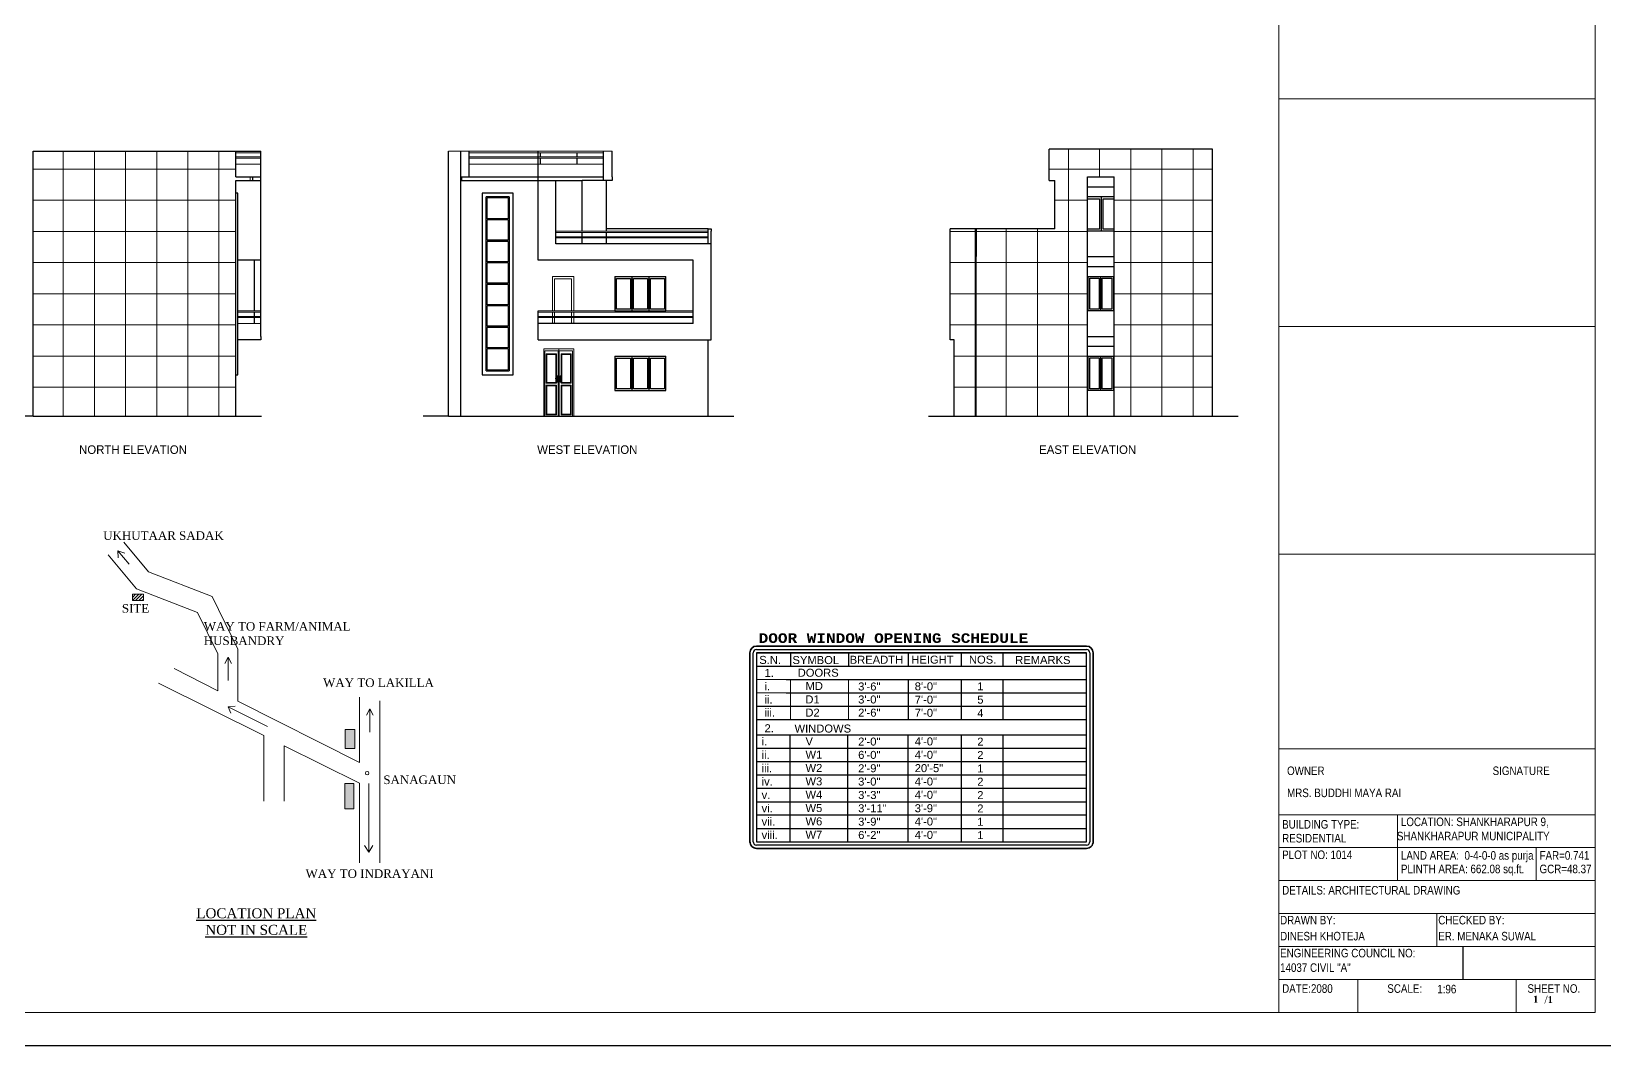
# Model space of a CAD drawing. Header units: inches. Extents: x 10143 to 33197, y -150 to 3760.
# Drawn here: x 29861 to 32072, y -150 to 1274 of the extents above; entities that cross this region are included whole.
import ezdxf
from ezdxf.enums import TextEntityAlignment as Align

# ---------------------------------------------------------------- set-up
doc = ezdxf.new("R2010")
doc.units = ezdxf.units.IN
doc.header["$LTSCALE"] = 0.5
doc.header["$MEASUREMENT"] = 0
doc.layers.add('A-Wall', color=7, linetype='Continuous')
for name, color, linetype, lineweight in [('A_hatch', 253, 'Continuous', 5), ('BOUNDARY', 210, 'Continuous', 35), ('DW TEXT', 92, 'Continuous', 15), ('ELE1', 3, 'Continuous', 9), ('ELEVATION', 85, 'Continuous', 9), ('furnitures', 45, 'Continuous', 9), ('TEXT', 220, 'Continuous', 9), ('Text 0.200', 122, 'Continuous', 20), ('Toilet', 7, 'Continuous', 25), ('win door light', 30, 'Continuous', 18)]:
    doc.layers.add(name, color=color, linetype=linetype, lineweight=lineweight)
doc.styles.add('arial', font='arial.ttf')
doc.styles.add('CEN', font='GOTHIC.TTF')
doc.styles.add('COURIER', font='courbd.ttf')
doc.styles.add('ordinary', font='ARIALN.TTF')
doc.styles.get("Standard").update_dxf_attribs({"font": 'arial.ttf'})
pattern_1 = [(90, (4500.07, -231.916), (-43.75, 0), []), (180, (4500.07, -231.916), (-4e-15, -43.75), [])]

msp = doc.modelspace()

# ---------------------------------------------------------------- hatches: boundary and pattern name
at = {"layer": 'A_hatch', "ltscale": 5}
h = msp.add_hatch(dxfattribs=at)
h.set_pattern_fill('ANSI37', color=11, scale=350, angle=45)
h.set_pattern_definition([(90, (4749.747, -231.916), (-43.75, 0), []), (180, (4749.747, -231.916), (-4e-15, -43.75), [])])
h.paths.add_polyline_path([(30148.4, 957.7), (30148.4, 1064.7), (30172.4, 1064.7), (30172.4, 1069.7), (30148.4, 1069.7), (30148.4, 1105.7), (29863.5, 1105.7), (29863.5, 1069.7), (29863.5, 957.7), (29863.5, 733.7), (30148.4, 733.7), (30148.4, 845.7)])
h = msp.add_hatch(dxfattribs=at)
h.set_pattern_fill('ANSI37', color=11, scale=350, angle=45)
h.set_pattern_definition(pattern_1)
h.paths.add_polyline_path([(31521.2, 957.7), (31521.2, 1069.7), (31521.2, 1108.7), (31291.5, 1108.7), (31291.5, 1064.7), (31299.4, 1064.7), (31299.4, 996.7), (31189.1, 996.7), (31189.1, 957.7), (31189.1, 845.7), (31189.1, 733.7), (31345.5, 733.7), (31345.5, 845.7), (31345.5, 957.7), (31345.5, 1069.7), (31383, 1069.7), (31383, 957.7), (31383, 845.7), (31383, 733.7), (31521.2, 733.7), (31521.2, 845.7)])
h = msp.add_hatch(dxfattribs=at)
h.set_pattern_fill('ANSI37', color=11, scale=350, angle=45)
h.set_pattern_definition(pattern_1)
h.paths.add_polyline_path([(31189.1, 957.7), (31189.1, 996.7), (31152.4, 996.7), (31152.4, 957.7), (31152.4, 840.7), (31158, 840.7), (31158, 733.7), (31189.1, 733.7), (31189.1, 845.7)])
at = {"layer": 'ELEVATION'}
h = msp.add_hatch(dxfattribs=at)
h.set_pattern_fill('ANSI31', color=256, scale=25)
h.set_pattern_definition([(45, (-73311.1047, 19732.7196), (-2.20970869, 2.20970869), [])])
h.paths.add_polyline_path([(30018.6, 474.5), (30018.6, 483.4), (30003.4, 483.4), (30003.4, 474.5)])
h = msp.add_hatch(dxfattribs=at)
h.set_pattern_fill('SWAMP', color=256, scale=2.769578)
h.set_pattern_definition([(0, (-79329.397, 5600.0085), (1.384788924, 2.39852477), [0.34619723, -2.42338062]), (90, (-79329.2238, 5600.0085), (-1.384788924, 2.398524772), [0.173098616, -4.62395093]), (90, (-79329.1805, 5600.0085), (-1.384788924, 2.398524772), [0.13847889, -4.65857065]), (90, (-79329.2671, 5600.0085), (-1.384788924, 2.398524772), [0.13847889, -4.65857065]), (60, (-79329.1373, 5600.0085), (-1.38478892, 2.398524773), [0.110783114, -2.658794734]), (120, (-79329.3104, 5600.0085), (-2.769577846, 1e-09), [0.110783114, -2.658794734])])
h.paths.add_polyline_path([(30301.9, 182), (30314.6, 182), (30314.6, 217.8), (30301.9, 217.8)])
h.paths.add_polyline_path([(30315.9, 293.4), (30302, 293.4), (30302, 266.7), (30315.9, 266.7)])

# ---------------------------------------------------------------- linework, layer by layer
at = {"color": 5}
for p, q in [((31345.5, 1042), (31383, 1042)), ((31364.6, 1042), (31364.6, 993.7)), ((30681.1, 929.7), (30753.1, 929.7)), ((30681.1, 929.7), (30681.1, 881.7)), ((30705.1, 929.7), (30705.1, 881.7)), ((30729.1, 929.7), (30729.1, 881.7)), ((30753.1, 881.7), (30753.1, 929.7)), ((31346.5, 930), (31382, 930)), ((31363.9, 930), (31363.9, 881.7)), ((30681.1, 881.7), (30753.1, 881.7)), ((30681.1, 817.7), (30753.1, 817.7)), ((30681.1, 817.7), (30681.1, 769.7)), ((30705.1, 817.7), (30705.1, 769.7)), ((30729.1, 817.7), (30729.1, 769.7)), ((30753.1, 769.7), (30753.1, 817.7)), ((31346.5, 818), (31382, 818)), ((31363.9, 818), (31363.9, 769.7)), ((30681.1, 769.7), (30753.1, 769.7))]:
    msp.add_line(p, q, dxfattribs=at)
for p, q in [((30875.7, 135.9), (30875.7, 401.2)), ((30880.4, 405.8), (31344.1, 405.8)), ((31344.1, 401.2), (30880.4, 401.2)), ((30880.4, 401.2), (30880.4, 135.9)), ((30880.4, 401.2), (31344.1, 401.2)), ((30880.4, 401.2), (30880.4, 135.9)), ((30928.1, 401.2), (30928.1, 382.2)), ((31009.7, 401.2), (31009.7, 382.4)), ((31093.3, 401.2), (31093.3, 382.4)), ((31168.4, 382.4), (31168.4, 401.2)), ((31226.9, 382.4), (31226.9, 401.2)), ((31344.1, 135.9), (31344.1, 401.2)), ((31344.1, 304.6), (31344.1, 401.2)), ((31348.8, 401.2), (31348.8, 135.9)), ((30880.4, 382.4), (31344.1, 382.4)), ((30922, 363.7), (31344.1, 363.7)), ((31093.3, 363.7), (31093.3, 307.4)), ((31168.4, 307.4), (31168.4, 363.7)), ((31226.9, 307.4), (31226.9, 363.7)), ((30922, 344.9), (31344.1, 344.9)), ((30880.4, 326.2), (31344.1, 326.2)), ((30880.4, 307.4), (31344.1, 307.4)), ((30880.4, 285.9), (31344.1, 285.9)), ((30880.4, 285.9), (31344.1, 285.9)), ((30880.4, 267.1), (31344.1, 267.1)), ((30927.5, 135.9), (30927.5, 285.9)), ((31008.9, 135.9), (31008.9, 285.9)), ((31093.7, 135.9), (31093.7, 285.9)), ((31168.4, 135.9), (31168.4, 285.9)), ((31227.2, 135.9), (31227.2, 285.9)), ((30880.4, 248.4), (31344.1, 248.4)), ((30880.4, 229.6), (31344.1, 229.6)), ((30880.4, 210.9), (31344.1, 210.9)), ((30880.4, 192.1), (31344.1, 192.1)), ((30880.4, 173.4), (31344.1, 173.4)), ((30880.4, 154.6), (31344.1, 154.6)), ((30880.4, 135.9), (31344.1, 135.9)), ((30880.4, 135.9), (31344.1, 135.9)), ((30880.4, 135.9), (31344.1, 135.9)), ((30880.4, 135.9), (31344.1, 135.9)), ((30880.4, 135.9), (31344.1, 135.9)), ((31344.1, 131.2), (30880.4, 131.2))]:
    msp.add_line(p, q)
for points in [[(31345.5, 1039.1), (31362.2, 1039.1), (31362.2, 996.5), (31345.5, 996.5)], [(31383, 996.5), (31367.4, 996.5), (31367.4, 1039.1), (31383, 1039.1)], [(31362.2, 993.7), (31345.5, 993.7)], [(31383, 993.7), (31345.5, 993.7)], [(31361.9, 881.7), (31346.5, 881.7), (31346.5, 930)], [(31382, 930), (31382, 881.7), (31346.5, 881.7)], [(31361.9, 769.7), (31346.5, 769.7), (31346.5, 818)], [(31382, 818), (31382, 769.7), (31346.5, 769.7)]]:
    msp.add_lwpolyline(points, dxfattribs=at)
for points in [[(30683.5, 927.2), (30703, 927.2), (30703, 883.8), (30683.5, 883.8)], [(30707.5, 927.2), (30727, 927.2), (30727, 883.8), (30707.5, 883.8)], [(30731.5, 927.2), (30751, 927.2), (30751, 883.8), (30731.5, 883.8)], [(31361.9, 884.1), (31348.9, 884.1), (31348.9, 927.6), (31361.9, 927.6)], [(31366.3, 884.1), (31366.3, 927.6), (31379.6, 927.6), (31379.6, 884.1)], [(30683.5, 815.2), (30703, 815.2), (30703, 771.8), (30683.5, 771.8)], [(30707.5, 815.2), (30727, 815.2), (30727, 771.8), (30707.5, 771.8)], [(30731.5, 815.2), (30751, 815.2), (30751, 771.8), (30731.5, 771.8)], [(31361.9, 772.1), (31348.9, 772.1), (31348.9, 815.6), (31361.9, 815.6)], [(31366.3, 772.1), (31366.3, 815.6), (31379.6, 815.6), (31379.6, 772.1)]]:
    msp.add_lwpolyline(points, close=True, dxfattribs=at)
for centre, start, end in [((30880.4, 401.2), 90, 180), ((31344.1, 401.2), 0, 90), ((30880.4, 135.9), 180, 270), ((31344.1, 135.9), 270, 0)]:
    msp.add_arc(centre, 4.69, start, end)
at = {"layer": 'A-Wall', "ltscale": 50}
msp.add_line((31873, -11.5), (31873, -57.8), dxfattribs=at)
at = {"layer": 'A_hatch', "color": 11, "ltscale": 5}
for p, q in [((30148.4, 1105.7), (30183.9, 1105.7)), ((30447.6, 1105.7), (30677.4, 1105.7)), ((30148.4, 1103.7), (30183.9, 1103.7)), ((30148.4, 1097.7), (30183.9, 1097.7)), ((30148.4, 1096.2), (30183.9, 1096.2)), ((30183.9, 1087.7), (30148.4, 1087.7)), ((30476.7, 1103.7), (30665.4, 1103.7)), ((30476.7, 1097.7), (30665.4, 1097.7)), ((30476.7, 1096.2), (30665.4, 1096.2)), ((30665.4, 1087.7), (30476.7, 1087.7)), ((30598.4, 993.7), (30812.5, 993.7)), ((30598.4, 991.7), (30812.5, 991.7)), ((30598.4, 985.7), (30812.5, 985.7)), ((30598.4, 984.2), (30812.5, 984.2)), ((30151.4, 881.7), (30183.9, 881.7)), ((30151.4, 879.7), (30183.9, 879.7)), ((30151.4, 873.7), (30183.9, 873.7)), ((30151.4, 872.2), (30183.9, 872.2)), ((30183.9, 863.7), (30151.4, 863.7)), ((30573.4, 881.7), (30791.3, 881.7)), ((30573.4, 879.7), (30791.3, 879.7)), ((30573.4, 873.7), (30791.3, 873.7)), ((30573.4, 872.2), (30791.3, 872.2))]:
    msp.add_line(p, q, dxfattribs=at)
at = {"layer": 'BOUNDARY'}
for p, q in [((30871, 135.9), (30871, 401.2)), ((30880.4, 410.5), (31344.1, 410.5)), ((31353.5, 401.2), (31353.5, 135.9)), ((31344.1, 126.5), (30880.4, 126.5))]:
    msp.add_line(p, q, dxfattribs=at)
for centre, start, end in [((30880.4, 401.2), 90, 180), ((31344.1, 401.2), 0, 90), ((30880.4, 135.9), 179.9982, 270), ((31344.1, 135.9), 270, 0.0018)]:
    msp.add_arc(centre, 9.37, start, end, dxfattribs=at)
at = {"layer": 'Defpoints'}
msp.add_lwpolyline([(32105.4, 2097.5), (28927.8, 2097.5), (28927.8, -150.4), (32105.4, -150.4)], close=True, dxfattribs=at)
at = {"layer": 'ELE1'}
for p, q in [((31614.4, -104.1), (31614.4, 2051.2)), ((32059.1, 1179.4), (31614.4, 1179.4)), ((32059.1, 859.6), (31614.4, 859.6)), ((32059.1, 539.9), (31614.4, 539.9))]:
    msp.add_line(p, q, dxfattribs=at)
msp.add_lwpolyline([(28974.1, 2051.2), (32059.1, 2051.2), (32059.1, -104.1), (28974.1, -104.1)], close=True, dxfattribs=at)
at = {"layer": 'ELEVATION'}
for p, q in [((30026, 514.9), (29991.2, 556.8)), ((30008.8, 491), (29969.3, 538.7)), ((29982.9, 544.4), (29998.5, 525.6)), ((29982.9, 544.4), (29983, 534.5)), ((29982.9, 544.4), (29992.6, 541.2)), ((30115.1, 480.1), (30026, 514.9)), ((30094.5, 457.6), (30008.8, 491)), ((30151.5, 406.4), (30115.1, 480.1)), ((30123.1, 399.8), (30094.5, 457.6)), ((30123.1, 347.9), (30123.1, 399.8)), ((30151.5, 333.5), (30151.5, 406.4)), ((30061.7, 379), (30123.1, 347.9)), ((30137.6, 395.2), (30133, 386.4)), ((30137.6, 362.4), (30137.6, 395.2)), ((30137.6, 395.2), (30142.3, 386.4)), ((30040, 358.7), (30188, 284.9)), ((30151.5, 333.5), (30322.2, 247.1)), ((30322.2, 339), (30322.2, 247.1)), ((30350.7, 333.8), (30350.7, 106.4)), ((30137.6, 325.5), (30147.8, 326.4)), ((30137.6, 325.5), (30193.2, 297.8)), ((30137.6, 325.5), (30141.7, 316.4)), ((30336.8, 322.6), (30332.1, 313.8)), ((30336.8, 289.8), (30336.8, 322.6)), ((30336.8, 322.6), (30341.4, 313.8)), ((30188, 192.9), (30188, 284.9)), ((30216.5, 192.9), (30216.5, 270.7)), ((30216.5, 270.7), (30322.2, 218)), ((30322.2, 218), (30322.2, 106.4)), ((30335.3, 217.8), (30335.3, 121.4)), ((30335.3, 121.4), (30329.4, 130.6)), ((30335.3, 121.4), (30341.2, 130.6))]:
    msp.add_line(p, q, dxfattribs=at)
for points in [[(30003.4, 483.4), (30018.6, 483.4), (30018.6, 474.5), (30003.4, 474.5)], [(30315.9, 266.7), (30302, 266.7), (30302, 293.4), (30315.9, 293.4)], [(30301.9, 217.8), (30314.6, 217.8), (30314.6, 182), (30301.9, 182)]]:
    msp.add_lwpolyline(points, close=True, dxfattribs=at)
msp.add_circle((30333.2, 232.1), 2.47, dxfattribs=at)
at = {"layer": 'furnitures'}
for p, q in [((30581.4, 828.2), (30623.4, 828.2)), ((30581.4, 828.2), (30623.4, 828.2)), ((30581.4, 733.7), (30581.4, 828.2)), ((30581.4, 828.2), (30623.4, 828.2)), ((30583, 733.7), (30583, 825.4)), ((30601.6, 825.4), (30583, 825.4)), ((30584.9, 821.2), (30584.9, 779.8)), ((30584.9, 821.2), (30599.1, 821.2)), ((30585.7, 820.3), (30585.7, 780.7)), ((30585.8, 820.3), (30598.3, 820.3)), ((30598.2, 820.3), (30598.2, 787.1)), ((30599.1, 821.2), (30599.1, 787.2)), ((30601.6, 825.4), (30601.6, 733.7)), ((30602.4, 828.2), (30602.4, 733.7)), ((30603.1, 825.4), (30603.1, 733.7)), ((30603.1, 825.4), (30621.7, 825.4)), ((30605.6, 821.2), (30605.6, 787.2)), ((30605.6, 821.2), (30619.8, 821.2)), ((30606.5, 820.3), (30606.5, 787.1)), ((30606.5, 820.3), (30619, 820.3)), ((30619, 820.3), (30619, 780.7)), ((30619.9, 821.2), (30619.9, 779.8)), ((30621.7, 733.7), (30621.7, 825.4)), ((30623.4, 733.7), (30623.4, 828.2)), ((30599.1, 779.8), (30584.9, 779.8)), ((30599.1, 777.3), (30584.9, 777.3)), ((30584.9, 735.3), (30584.9, 777.3)), ((30598.2, 780.7), (30585.7, 780.7)), ((30598.2, 776.4), (30585.7, 776.4)), ((30585.7, 736.2), (30585.7, 776.4)), ((30597.9, 787), (30597.9, 786.9)), ((30598, 787), (30597.9, 787)), ((30597.9, 786.9), (30597.9, 786.9)), ((30597.9, 786.9), (30597.9, 786.9)), ((30597.9, 786.9), (30597.9, 786.9)), ((30597.9, 786.9), (30597.9, 786.9)), ((30597.9, 786.8), (30597.9, 786.9)), ((30597.9, 786.9), (30597.9, 786.8)), ((30597.9, 786.8), (30597.9, 786.9)), ((30597.9, 786.9), (30597.9, 786.9)), ((30597.9, 786.8), (30597.9, 786.9)), ((30597.9, 786.8), (30597.9, 786.8)), ((30597.9, 786.8), (30597.9, 786.8)), ((30597.9, 786.8), (30597.9, 786.8)), ((30597.9, 786.8), (30597.9, 786.7)), ((30597.9, 786.8), (30597.9, 786.8)), ((30597.9, 786.8), (30597.9, 786.8)), ((30597.9, 786.8), (30597.9, 786.8)), ((30597.9, 786.7), (30597.9, 786.8)), ((30597.9, 786.7), (30597.9, 786.7)), ((30597.9, 786.7), (30597.9, 786.6)), ((30597.9, 786.6), (30597.9, 786.7)), ((30597.9, 786.6), (30597.9, 786.5)), ((30597.9, 786.5), (30597.9, 786.5)), ((30597.9, 786.5), (30597.9, 786.4)), ((30597.9, 786.4), (30597.9, 786.5)), ((30597.9, 786.4), (30597.9, 786.4)), ((30597.9, 786.4), (30597.9, 786.4)), ((30597.9, 786.4), (30597.9, 786.4)), ((30597.9, 786.3), (30597.9, 786.4)), ((30597.9, 786.3), (30597.9, 786.4)), ((30597.9, 786.3), (30598, 786.2)), ((30597.9, 786.3), (30597.9, 786.2)), ((30597.9, 786.2), (30597.9, 786.3)), ((30597.9, 786.3), (30597.9, 786.3)), ((30598, 786.2), (30597.9, 786.2)), ((30598, 787), (30598.2, 787.2)), ((30598, 786.6), (30598, 786.5)), ((30598, 786.6), (30598, 786.5)), ((30598, 786.6), (30598, 786.6)), ((30598.3, 786.5), (30598, 786.5)), ((30598, 786.5), (30598, 786.4)), ((30598, 786.5), (30598, 786.5)), ((30598.3, 786.4), (30598, 786.4)), ((30598.2, 786.2), (30598, 786.2)), ((30598, 786.2), (30598, 786.2)), ((30598, 786.2), (30598, 786.2)), ((30598.2, 786.2), (30598, 786.2)), ((30598, 786.2), (30598, 786.2)), ((30598.5, 787.2), (30598.2, 787.2)), ((30598.5, 786.3), (30598.2, 786.2)), ((30598.2, 786.2), (30598.2, 786.2)), ((30598.2, 786.2), (30598.2, 780.7)), ((30598.2, 776.4), (30598.2, 736.2)), ((30598.3, 786.4), (30598.3, 786.5)), ((30599.1, 787.2), (30598.5, 787.2)), ((30599.1, 786.5), (30598.5, 786.3)), ((30598.5, 786.3), (30598.5, 786.3)), ((30599.7, 787.3), (30599.1, 787.2)), ((30599.1, 787.2), (30599.1, 787.2)), ((30599.1, 787.2), (30599.1, 787.2)), ((30599.7, 786.7), (30599.1, 786.5)), ((30599.1, 786.5), (30599.1, 786.5)), ((30599.1, 786.5), (30599.1, 786.5)), ((30599.1, 786.5), (30599.1, 779.8)), ((30599.1, 777.3), (30599.1, 735.3)), ((30599.7, 789.8), (30599.8, 790.1)), ((30599.7, 789.5), (30599.7, 789.8)), ((30599.7, 789.5), (30599.7, 787.3)), ((30599.7, 787.3), (30599.8, 787.3)), ((30599.7, 787.3), (30599.7, 787.2)), ((30599.7, 787.3), (30599.7, 787.3)), ((30599.7, 787.3), (30599.7, 787.3)), ((30599.7, 787.1), (30599.7, 787.1)), ((30599.8, 786.7), (30599.7, 786.7)), ((30599.7, 786.7), (30599.7, 786.7)), ((30599.7, 786.7), (30599.7, 782)), ((30599.7, 786.7), (30599.7, 786.7)), ((30599.7, 786.7), (30599.7, 786.7)), ((30599.7, 782), (30599.7, 781.7)), ((30599.7, 781.7), (30599.8, 781.5)), ((30599.8, 790.1), (30600, 790.2)), ((30599.8, 787.3), (30599.9, 787.3)), ((30599.9, 786.7), (30599.8, 786.7)), ((30599.8, 781.5), (30600, 781.3)), ((30599.9, 787.3), (30599.9, 787.3)), ((30599.9, 787.3), (30600, 787.3)), ((30599.9, 786.7), (30599.9, 786.7)), ((30600, 786.7), (30599.9, 786.7)), ((30599.9, 784.8), (30600, 784.9)), ((30600, 784.6), (30599.9, 784.8)), ((30599.9, 783.8), (30600, 783.8)), ((30599.9, 783.7), (30599.9, 783.8)), ((30599.9, 783.7), (30599.9, 783.5)), ((30599.9, 783.7), (30599.9, 783.7)), ((30599.9, 783.5), (30600, 783.4)), ((30600, 790.2), (30600.2, 790.2)), ((30600, 789.6), (30600.1, 789.7)), ((30600.1, 789.7), (30600, 789.6)), ((30600, 789.5), (30600, 789.6)), ((30600, 789.6), (30600, 789.5)), ((30600, 789.4), (30600, 789.5)), ((30600, 789.5), (30600, 789.4)), ((30600.1, 789.4), (30600, 789.4)), ((30600, 789.4), (30600.1, 789.4)), ((30600, 787.3), (30600.1, 787.2)), ((30600, 787.3), (30600, 787.3)), ((30600, 787.1), (30600, 787.1)), ((30600, 787.1), (30600, 787.1)), ((30600, 787), (30600, 787.1)), ((30600, 786.9), (30600, 787)), ((30600, 787), (30600, 787)), ((30600, 786.8), (30600, 786.9)), ((30600, 786.9), (30600, 786.9)), ((30600.1, 786.8), (30600, 786.8)), ((30600.1, 786.7), (30600, 786.7)), ((30600, 786.7), (30600, 786.7)), ((30600, 784.9), (30600, 785)), ((30600, 785), (30600.1, 785)), ((30600, 784.5), (30600, 784.6)), ((30600, 784.6), (30600, 784.6)), ((30600, 784.6), (30600, 784.6)), ((30600, 784.4), (30600, 784.5)), ((30600, 784.5), (30600, 784.5)), ((30600, 784.5), (30600, 784.5)), ((30600, 784.5), (30600, 784.5)), ((30600, 784.5), (30600, 784.5)), ((30600, 784.5), (30600, 784.5)), ((30600, 784.3), (30600, 784.4)), ((30600, 784.2), (30600, 784.3)), ((30600, 784.1), (30600, 784.2)), ((30600, 784.1), (30600, 784.1)), ((30600, 784), (30600, 784.1)), ((30600, 783.9), (30600, 784)), ((30600, 783.8), (30600, 783.9)), ((30600, 783.9), (30600, 783.9)), ((30600, 783.4), (30600, 783.4)), ((30600, 783.4), (30600.1, 783.4)), ((30600, 782.1), (30600.1, 782.2)), ((30600.1, 782.2), (30600, 782.1)), ((30600, 782), (30600, 782.1)), ((30600, 782.1), (30600, 782)), ((30600, 781.9), (30600, 782)), ((30600, 782), (30600, 781.9)), ((30600.1, 781.9), (30600, 781.9)), ((30600, 781.9), (30600.1, 781.9)), ((30600, 781.3), (30600.2, 781.3)), ((30600.1, 789.7), (30600.1, 789.6)), ((30600.1, 789.7), (30600.1, 789.7)), ((30600.2, 789.6), (30600.1, 789.7)), ((30600.1, 789.7), (30600.1, 789.7)), ((30600.1, 789.6), (30600.2, 789.5)), ((30600.2, 789.5), (30600.1, 789.4)), ((30600.1, 789.4), (30600.1, 789.4)), ((30600.1, 789.4), (30600.1, 789.4)), ((30600.1, 789.4), (30600.1, 789.4)), ((30600.1, 789.4), (30600.2, 789.4)), ((30600.2, 787.2), (30600.1, 787.2)), ((30600.1, 787.2), (30600.1, 787.2)), ((30600.1, 787.2), (30600.1, 787.2)), ((30600.1, 787.2), (30600.2, 787.2)), ((30600.1, 787.2), (30600.1, 787.2)), ((30600.1, 787.2), (30600.1, 787.2)), ((30600.1, 786.8), (30600.1, 786.8)), ((30600.2, 786.8), (30600.1, 786.8)), ((30600.1, 786.8), (30600.1, 786.8)), ((30600.1, 786.7), (30600.2, 786.7)), ((30600.1, 786.7), (30600.1, 786.7)), ((30600.1, 786.7), (30600.1, 786.7)), ((30600.1, 785), (30600.2, 784.9)), ((30600.1, 784.3), (30600.2, 784.4)), ((30600.1, 784.2), (30600.1, 784.3)), ((30600.2, 784.1), (30600.1, 784.2)), ((30600.1, 783.4), (30600.2, 783.4)), ((30600.1, 782.2), (30600.1, 782.1)), ((30600.1, 782.2), (30600.1, 782.2)), ((30600.2, 782.1), (30600.1, 782.2)), ((30600.1, 782.2), (30600.1, 782.2)), ((30600.1, 782.1), (30600.2, 782)), ((30600.2, 782), (30600.1, 781.9)), ((30600.1, 781.9), (30600.1, 781.9)), ((30600.1, 781.9), (30600.1, 781.9)), ((30600.1, 781.9), (30600.1, 781.9)), ((30600.1, 781.9), (30600.2, 781.9)), ((30600.2, 790.2), (30600.3, 790.1)), ((30600.2, 789.5), (30600.2, 789.6)), ((30600.2, 789.4), (30600.2, 789.5)), ((30600.2, 787.2), (30600.2, 787.2)), ((30600.2, 787.2), (30600.2, 787.2)), ((30600.2, 787.2), (30600.2, 787.2)), ((30600.2, 787.2), (30600.2, 787.2)), ((30600.3, 787.1), (30600.2, 787.2)), ((30600.2, 787.2), (30600.2, 787.2)), ((30600.2, 787.1), (30600.2, 787)), ((30600.2, 787.1), (30600.2, 787.1)), ((30600.2, 787), (30600.2, 786.9)), ((30600.2, 787), (30600.2, 787)), ((30600.2, 786.9), (30600.2, 786.9)), ((30600.2, 786.9), (30600.2, 786.8)), ((30600.2, 786.8), (30600.3, 786.9)), ((30600.2, 786.8), (30600.2, 786.8)), ((30600.2, 786.7), (30600.2, 786.8)), ((30600.2, 786.8), (30600.2, 786.8)), ((30600.2, 786.8), (30600.2, 786.8)), ((30600.2, 786.8), (30600.2, 786.8)), ((30600.2, 784.9), (30600.2, 784.8)), ((30600.2, 784.8), (30600.2, 784.6)), ((30600.2, 784.5), (30600.2, 784.6)), ((30600.2, 784.6), (30600.2, 784.6)), ((30600.2, 784.6), (30600.2, 784.6)), ((30600.2, 784.5), (30600.2, 784.5)), ((30600.2, 784.5), (30600.2, 784.5)), ((30600.2, 784.5), (30600.2, 784.5)), ((30600.2, 784.4), (30600.2, 784.5)), ((30600.2, 784.5), (30600.2, 784.5)), ((30600.2, 784.5), (30600.2, 784.5)), ((30600.2, 784), (30600.2, 784.1)), ((30600.2, 784.1), (30600.2, 784.1)), ((30600.2, 783.9), (30600.2, 784)), ((30600.2, 783.9), (30600.2, 783.9)), ((30600.2, 783.8), (30600.2, 783.9)), ((30600.2, 783.7), (30600.2, 783.8)), ((30600.2, 783.8), (30600.2, 783.8)), ((30600.2, 783.7), (30600.2, 783.7)), ((30600.2, 783.5), (30600.2, 783.7)), ((30600.2, 783.4), (30600.2, 783.5)), ((30600.2, 782), (30600.2, 782.1)), ((30600.2, 781.9), (30600.2, 782)), ((30600.2, 781.3), (30600.3, 781.5)), ((30600.3, 790.1), (30600.4, 789.8)), ((30600.3, 787), (30600.3, 787.1)), ((30600.3, 787.1), (30600.3, 787.1)), ((30600.3, 786.9), (30600.3, 787)), ((30600.3, 786.9), (30600.3, 786.9)), ((30600.3, 781.5), (30600.4, 781.7)), ((30600.4, 789.8), (30600.5, 789.5)), ((30600.4, 781.7), (30600.5, 782)), ((30600.5, 782), (30600.5, 789.5)), ((30604.3, 789.8), (30604.2, 789.5)), ((30604.2, 782), (30604.2, 789.5)), ((30604.3, 781.7), (30604.2, 782)), ((30604.4, 790.1), (30604.3, 789.8)), ((30604.4, 781.5), (30604.3, 781.7)), ((30604.5, 790.2), (30604.4, 790.1)), ((30604.4, 787), (30604.4, 787.1)), ((30604.4, 787.1), (30604.5, 787.1)), ((30604.4, 786.9), (30604.4, 787)), ((30604.5, 786.9), (30604.4, 786.9)), ((30604.5, 781.3), (30604.4, 781.5)), ((30604.7, 790.2), (30604.5, 790.2)), ((30604.6, 789.6), (30604.5, 789.5)), ((30604.5, 789.5), (30604.6, 789.6)), ((30604.5, 789.5), (30604.6, 789.4)), ((30604.6, 789.4), (30604.5, 789.5)), ((30604.5, 787.2), (30604.5, 787.2)), ((30604.5, 787.2), (30604.5, 787.2)), ((30604.5, 787.2), (30604.6, 787.2)), ((30604.6, 787.2), (30604.5, 787.2)), ((30604.5, 787.1), (30604.5, 787.2)), ((30604.5, 787.2), (30604.5, 787.2)), ((30604.5, 787.1), (30604.5, 787)), ((30604.5, 787.1), (30604.5, 787.1)), ((30604.5, 787), (30604.5, 786.9)), ((30604.5, 787), (30604.5, 787)), ((30604.5, 786.9), (30604.5, 786.9)), ((30604.5, 786.9), (30604.5, 786.8)), ((30604.5, 786.8), (30604.5, 786.9)), ((30604.5, 786.8), (30604.5, 786.8)), ((30604.6, 786.7), (30604.5, 786.8)), ((30604.5, 786.8), (30604.6, 786.8)), ((30604.5, 786.8), (30604.5, 786.8)), ((30604.5, 786.8), (30604.5, 786.8)), ((30604.6, 785), (30604.5, 784.9)), ((30604.5, 784.9), (30604.5, 784.8)), ((30604.5, 784.8), (30604.5, 784.6)), ((30604.5, 784.5), (30604.5, 784.6)), ((30604.5, 784.6), (30604.5, 784.6)), ((30604.5, 784.6), (30604.5, 784.6)), ((30604.5, 784.5), (30604.5, 784.5)), ((30604.5, 784.5), (30604.5, 784.5)), ((30604.6, 784.5), (30604.5, 784.5)), ((30604.5, 784.5), (30604.5, 784.5)), ((30604.5, 784), (30604.6, 784.1)), ((30604.5, 783.9), (30604.5, 784)), ((30604.5, 783.9), (30604.5, 783.9)), ((30604.5, 783.8), (30604.5, 783.9)), ((30604.5, 783.7), (30604.5, 783.8)), ((30604.5, 783.8), (30604.5, 783.8)), ((30604.5, 783.7), (30604.5, 783.7)), ((30604.5, 783.5), (30604.5, 783.7)), ((30604.5, 783.4), (30604.5, 783.5)), ((30604.6, 783.4), (30604.5, 783.4)), ((30604.6, 782.1), (30604.5, 782)), ((30604.5, 782), (30604.6, 782.1)), ((30604.5, 782), (30604.6, 781.9)), ((30604.6, 781.9), (30604.5, 782)), ((30604.7, 781.3), (30604.5, 781.3)), ((30604.6, 789.7), (30604.6, 789.6)), ((30604.7, 789.7), (30604.6, 789.7)), ((30604.6, 789.7), (30604.7, 789.7)), ((30604.6, 789.6), (30604.6, 789.7)), ((30604.6, 789.4), (30604.6, 789.4)), ((30604.6, 789.4), (30604.7, 789.4)), ((30604.6, 789.4), (30604.6, 789.4)), ((30604.7, 789.4), (30604.6, 789.4)), ((30604.7, 787.3), (30604.6, 787.2)), ((30604.6, 787.2), (30604.6, 787.2)), ((30604.6, 787.2), (30604.6, 787.2)), ((30604.6, 787.2), (30604.6, 787.2)), ((30604.6, 787.2), (30604.6, 787.2)), ((30604.6, 787.2), (30604.6, 787.2)), ((30604.6, 787.2), (30604.6, 787.2)), ((30604.6, 786.8), (30604.7, 786.8)), ((30604.6, 786.8), (30604.6, 786.8)), ((30604.6, 786.8), (30604.6, 786.8)), ((30604.6, 786.7), (30604.6, 786.7)), ((30604.6, 786.7), (30604.6, 786.7)), ((30604.6, 786.7), (30604.7, 786.7)), ((30604.6, 786.7), (30604.6, 786.7)), ((30604.7, 785), (30604.6, 785)), ((30604.6, 784.5), (30604.6, 784.5)), ((30604.6, 784.4), (30604.6, 784.5)), ((30604.6, 784.3), (30604.6, 784.4)), ((30604.6, 784.2), (30604.6, 784.3)), ((30604.6, 784.1), (30604.6, 784.2)), ((30604.6, 784.1), (30604.6, 784.1)), ((30604.7, 783.4), (30604.6, 783.4)), ((30604.6, 782.2), (30604.6, 782.1)), ((30604.7, 782.2), (30604.6, 782.2)), ((30604.6, 782.2), (30604.7, 782.2)), ((30604.6, 782.1), (30604.6, 782.2)), ((30604.6, 781.9), (30604.6, 781.9)), ((30604.6, 781.9), (30604.7, 781.9)), ((30604.6, 781.9), (30604.6, 781.9)), ((30604.7, 781.9), (30604.6, 781.9)), ((30604.9, 790.1), (30604.7, 790.2)), ((30604.7, 789.6), (30604.7, 789.7)), ((30604.7, 789.7), (30604.7, 789.6)), ((30604.7, 789.5), (30604.7, 789.6)), ((30604.7, 789.6), (30604.7, 789.5)), ((30604.7, 789.5), (30604.7, 789.4)), ((30604.7, 789.4), (30604.7, 789.5)), ((30604.7, 789.4), (30604.7, 789.4)), ((30604.7, 789.4), (30604.7, 789.4)), ((30604.8, 787.3), (30604.7, 787.3)), ((30604.7, 787.3), (30604.7, 787.3)), ((30604.7, 787.1), (30604.7, 787.1)), ((30604.7, 787.1), (30604.7, 787.1)), ((30604.7, 787), (30604.7, 787.1)), ((30604.7, 786.9), (30604.7, 787)), ((30604.7, 787), (30604.7, 787)), ((30604.7, 786.8), (30604.7, 786.9)), ((30604.7, 786.9), (30604.7, 786.9)), ((30604.7, 786.8), (30604.7, 786.8)), ((30604.7, 786.7), (30604.8, 786.7)), ((30604.7, 786.7), (30604.7, 786.7)), ((30604.7, 784.9), (30604.7, 785)), ((30604.8, 784.8), (30604.7, 784.9)), ((30604.7, 784.5), (30604.7, 784.6)), ((30604.8, 784.6), (30604.7, 784.6)), ((30604.7, 784.6), (30604.7, 784.6)), ((30604.7, 784.4), (30604.7, 784.5)), ((30604.7, 784.5), (30604.7, 784.5)), ((30604.7, 784.5), (30604.7, 784.5)), ((30604.7, 784.5), (30604.7, 784.5)), ((30604.7, 784.5), (30604.7, 784.5)), ((30604.7, 784.5), (30604.7, 784.5)), ((30604.7, 784.3), (30604.7, 784.4)), ((30604.7, 784.2), (30604.7, 784.3)), ((30604.7, 784.1), (30604.7, 784.2)), ((30604.7, 784.1), (30604.7, 784.1)), ((30604.7, 784), (30604.7, 784.1)), ((30604.7, 783.9), (30604.7, 784)), ((30604.7, 783.8), (30604.7, 783.9)), ((30604.7, 783.9), (30604.7, 783.9)), ((30604.8, 783.8), (30604.7, 783.8)), ((30604.8, 783.5), (30604.7, 783.4)), ((30604.7, 783.4), (30604.7, 783.4)), ((30604.7, 782.1), (30604.7, 782.2)), ((30604.7, 782.2), (30604.7, 782.1)), ((30604.7, 782), (30604.7, 782.1)), ((30604.7, 782.1), (30604.7, 782)), ((30604.7, 782), (30604.7, 781.9)), ((30604.7, 781.9), (30604.7, 782)), ((30604.7, 781.9), (30604.7, 781.9)), ((30604.7, 781.9), (30604.7, 781.9)), ((30604.9, 781.5), (30604.7, 781.3)), ((30604.8, 787.3), (30604.8, 787.3)), ((30604.9, 787.3), (30604.8, 787.3)), ((30604.8, 786.7), (30604.8, 786.7)), ((30604.8, 786.7), (30604.9, 786.7)), ((30604.8, 784.6), (30604.8, 784.8)), ((30604.8, 783.7), (30604.8, 783.8)), ((30604.8, 783.7), (30604.8, 783.5)), ((30604.8, 783.7), (30604.8, 783.7)), ((30605, 789.8), (30604.9, 790.1)), ((30605, 787.3), (30604.9, 787.3)), ((30604.9, 786.7), (30605, 786.7)), ((30605, 781.7), (30604.9, 781.5)), ((30605, 789.5), (30605, 789.8)), ((30605, 789.5), (30605, 787.3)), ((30605, 787.3), (30605, 787.2)), ((30605, 787.3), (30605, 787.3)), ((30605, 787.3), (30605.1, 787.3)), ((30605, 787.1), (30605, 787.1)), ((30605, 786.7), (30605, 786.7)), ((30605, 786.7), (30605, 782)), ((30605, 786.7), (30605, 786.7)), ((30605, 786.7), (30605.1, 786.7)), ((30605, 782), (30605, 781.7)), ((30605.1, 787.3), (30605.6, 787.2)), ((30605.1, 786.7), (30605.6, 786.5)), ((30605.6, 787.2), (30605.7, 787.2)), ((30605.6, 787.2), (30605.6, 787.2)), ((30605.6, 786.5), (30605.7, 786.5)), ((30605.6, 786.5), (30605.6, 786.5)), ((30605.6, 786.5), (30605.6, 779.8)), ((30605.6, 779.8), (30619.9, 779.8)), ((30619.9, 779.8), (30605.6, 779.8)), ((30605.6, 777.3), (30605.6, 735.4)), ((30605.6, 777.3), (30619.9, 777.3)), ((30605.7, 787.2), (30606.2, 787.2)), ((30605.7, 786.5), (30606.2, 786.3)), ((30606.2, 787.2), (30606.5, 787.2)), ((30606.2, 786.3), (30606.2, 786.3)), ((30606.2, 786.3), (30606.5, 786.2)), ((30606.4, 786.4), (30606.4, 786.5)), ((30606.4, 786.5), (30606.7, 786.5)), ((30606.4, 786.4), (30606.7, 786.4)), ((30606.7, 787), (30606.5, 787.2)), ((30606.5, 786.2), (30606.5, 786.2)), ((30606.5, 786.2), (30606.7, 786.2)), ((30606.5, 786.2), (30606.7, 786.2)), ((30606.5, 786.2), (30606.5, 780.7)), ((30619, 780.7), (30606.5, 780.7)), ((30606.5, 776.4), (30606.5, 736.3)), ((30606.5, 776.4), (30619, 776.4)), ((30606.7, 787), (30606.8, 787)), ((30606.7, 786.6), (30606.7, 786.5)), ((30606.8, 786.6), (30606.7, 786.6)), ((30606.7, 786.5), (30606.7, 786.4)), ((30606.8, 786.5), (30606.7, 786.5)), ((30606.8, 786.3), (30606.7, 786.2)), ((30606.7, 786.2), (30606.7, 786.2)), ((30606.7, 786.2), (30606.8, 786.2)), ((30606.7, 786.2), (30606.7, 786.2)), ((30606.7, 786.2), (30606.7, 786.2)), ((30606.8, 787), (30606.8, 786.9)), ((30606.8, 786.9), (30606.8, 786.9)), ((30606.8, 786.9), (30606.8, 786.9)), ((30606.8, 786.9), (30606.8, 786.9)), ((30606.8, 786.9), (30606.8, 786.9)), ((30606.8, 786.8), (30606.8, 786.9)), ((30606.8, 786.9), (30606.8, 786.8)), ((30606.8, 786.8), (30606.8, 786.9)), ((30606.8, 786.9), (30606.8, 786.9)), ((30606.8, 786.8), (30606.8, 786.9)), ((30606.8, 786.8), (30606.8, 786.8)), ((30606.8, 786.8), (30606.8, 786.8)), ((30606.8, 786.8), (30606.8, 786.8)), ((30606.8, 786.8), (30606.8, 786.7)), ((30606.8, 786.8), (30606.8, 786.8)), ((30606.8, 786.8), (30606.8, 786.8)), ((30606.8, 786.8), (30606.8, 786.8)), ((30606.8, 786.7), (30606.8, 786.8)), ((30606.8, 786.7), (30606.8, 786.7)), ((30606.8, 786.7), (30606.8, 786.6)), ((30606.8, 786.6), (30606.8, 786.7)), ((30606.8, 786.6), (30606.8, 786.5)), ((30606.8, 786.6), (30606.8, 786.5)), ((30606.8, 786.5), (30606.8, 786.5)), ((30606.8, 786.5), (30606.8, 786.4)), ((30606.8, 786.4), (30606.8, 786.5)), ((30606.8, 786.4), (30606.8, 786.4)), ((30606.8, 786.4), (30606.8, 786.4)), ((30606.8, 786.4), (30606.8, 786.4)), ((30606.8, 786.3), (30606.8, 786.4)), ((30606.8, 786.3), (30606.8, 786.4)), ((30606.8, 786.3), (30606.8, 786.2)), ((30606.8, 786.2), (30606.8, 786.3)), ((30606.8, 786.3), (30606.8, 786.3)), ((30619, 736.3), (30619, 776.4)), ((30619.9, 735.4), (30619.9, 777.3)), ((30581.4, 733.7), (30581.4, 739.9)), ((30581.4, 733.7), (30623.4, 733.7)), ((30599.1, 735.3), (30584.9, 735.3)), ((30598.2, 736.2), (30585.7, 736.2)), ((30605.6, 735.4), (30619.9, 735.4)), ((30606.5, 736.3), (30619, 736.3))]:
    msp.add_line(p, q, dxfattribs=at)
at = {"layer": 'TEXT'}
for p, q in [((30880.4, 363.7), (30922, 363.7)), ((30928.1, 363.7), (30928.1, 307.4)), ((31009.7, 363.7), (31009.7, 307.4)), ((30880.4, 344.9), (30922, 344.9)), ((30880.4, 326.2), (30922, 326.2)), ((31614.4, 266.4), (32059.1, 266.4)), ((31614.4, 173.8), (32059.1, 173.8)), ((31781.2, 173.8), (31781.2, 81.2)), ((31614.4, 127.5), (32059.1, 127.5)), ((31976.2, 127.5), (31976.2, 81.1)), ((31614.4, 81.2), (32059.1, 81.2)), ((31614.4, 34.8), (32059.1, 34.8)), ((31836.7, 34.8), (31836.7, -11.5)), ((31614.4, -11.5), (32059.1, -11.5)), ((31614.4, -57.8), (32059.1, -57.8)), ((31725.6, -104.1), (31725.6, -57.8)), ((31947.9, -104.1), (31947.9, -57.8))]:
    msp.add_line(p, q, dxfattribs=at)
at = {"layer": 'Toilet'}
for p, q in [((29863.5, 1069.7), (29863.5, 1105.7)), ((29863.5, 1105.7), (30183.9, 1105.7)), ((30148.4, 1069.7), (30148.4, 1105.7)), ((30183.9, 957.7), (30183.9, 1105.7)), ((30447.6, 1069.7), (30447.6, 1105.7)), ((30464.7, 1064.7), (30464.7, 1105.7)), ((30476.7, 1069.7), (30476.7, 1105.7)), ((30573.4, 1064.7), (30573.4, 1105.7)), ((30665.4, 1064.7), (30665.4, 1105.7)), ((30677.4, 1069.7), (30677.4, 1105.7)), ((31521.2, 1108.7), (31291.5, 1108.7)), ((31291.5, 1064.7), (31291.5, 1108.7)), ((31521.2, 1069.7), (31521.2, 1108.7)), ((30576.9, 1097.7), (30576.9, 1103.7)), ((30576.9, 1087.7), (30576.9, 1096.2)), ((30628.4, 1097.7), (30628.4, 1103.7)), ((30628.4, 1087.7), (30628.4, 1096.2)), ((29863.5, 957.7), (29863.5, 1069.7)), ((30148.4, 1069.7), (30183.9, 1069.7)), ((30148.4, 957.7), (30148.4, 1064.7)), ((30148.4, 1064.7), (30183.9, 1064.7)), ((30172.4, 1064.7), (30172.4, 1069.7)), ((30447.6, 957.7), (30447.6, 1069.7)), ((30464.7, 1069.7), (30635.4, 1069.7)), ((30464.7, 1064.7), (30635.4, 1064.7)), ((30464.7, 957.7), (30464.7, 1064.7)), ((30466.2, 1064.7), (30466.2, 1069.7)), ((30573.4, 952.7), (30573.4, 1064.7)), ((30598.4, 975.7), (30598.4, 1064.7)), ((30635.4, 1069.7), (30665.4, 1069.7)), ((30635.4, 993.7), (30635.4, 1064.7)), ((30665.4, 1064.7), (30635.4, 1064.7)), ((30677.4, 1064.7), (30665.4, 1064.7)), ((30669.4, 993.7), (30669.4, 1064.7)), ((30677.4, 1069.7), (30677.4, 1064.7)), ((31291.5, 1064.7), (31299.4, 1064.7)), ((31299.4, 996.7), (31299.4, 1064.7)), ((31345.5, 1069.7), (31383, 1069.7)), ((31345.5, 957.7), (31345.5, 1069.7)), ((31383, 957.7), (31383, 1069.7)), ((31521.2, 957.7), (31521.2, 1069.7)), ((30151.4, 1046.7), (30148.4, 1046.7)), ((30151.4, 791.7), (30151.4, 1046.7)), ((30538.4, 1046.7), (30494.7, 1046.7)), ((30494.7, 1046.7), (30494.7, 791.7)), ((30532.9, 1041.7), (30500.2, 1041.7)), ((30500.2, 797.2), (30500.2, 1041.7)), ((30531.4, 1040.2), (30501.7, 1040.2)), ((30501.7, 1010.7), (30501.7, 1040.2)), ((30531.4, 1040.2), (30531.4, 1010.7)), ((30532.9, 1041.7), (30532.9, 797.2)), ((30538.4, 791.7), (30538.4, 1046.7)), ((31345.5, 1055.7), (31383, 1055.7)), ((30531.4, 1010.7), (30501.7, 1010.7)), ((30501.7, 980.6), (30501.7, 1009.2)), ((30531.4, 1009.2), (30501.7, 1009.2)), ((30531.4, 1009.2), (30531.4, 980.6)), ((30812.5, 996.7), (30669.4, 996.7)), ((30812.5, 993.7), (30812.5, 996.7)), ((30812.5, 996.7), (30816.5, 996.7)), ((30816.5, 996.7), (30816.5, 993.7)), ((31299.4, 996.7), (31152.4, 996.7)), ((31152.4, 957.7), (31152.4, 996.7)), ((31189.1, 996.7), (31189.1, 957.7)), ((30531.4, 980.6), (30501.7, 980.6)), ((30501.7, 950.4), (30501.7, 979.1)), ((30531.4, 979.1), (30501.7, 979.1)), ((30531.4, 979.1), (30531.4, 950.4)), ((30816.5, 975.7), (30598.4, 975.7)), ((30635.4, 985.7), (30635.4, 991.7)), ((30635.4, 975.7), (30635.4, 984.2)), ((30669.4, 985.7), (30669.4, 991.7)), ((30669.4, 975.7), (30669.4, 984.2)), ((30812.5, 975.7), (30812.5, 993.7)), ((30816.5, 975.7), (30816.5, 993.7)), ((30816.5, 840.7), (30816.5, 975.7)), ((29863.5, 845.7), (29863.5, 957.7)), ((30148.4, 845.7), (30148.4, 957.7)), ((30183.9, 952.7), (30151.4, 952.7)), ((30174.9, 881.7), (30174.9, 952.7)), ((30183.9, 845.7), (30183.9, 957.7)), ((30447.6, 845.7), (30447.6, 957.7)), ((30464.7, 845.7), (30464.7, 957.7)), ((30791.3, 952.7), (30573.4, 952.7)), ((30791.3, 863.7), (30791.3, 952.7)), ((31152.4, 840.7), (31152.4, 957.7)), ((31189.1, 845.7), (31189.1, 957.7)), ((31345.5, 957.7), (31383, 957.7)), ((31345.5, 845.7), (31345.5, 957.7)), ((31383, 845.7), (31383, 957.7)), ((31521.2, 845.7), (31521.2, 957.7)), ((30531.4, 950.4), (30501.7, 950.4)), ((30501.7, 920.2), (30501.7, 948.9)), ((30531.4, 948.9), (30501.7, 948.9)), ((30531.4, 948.9), (30531.4, 920.2)), ((31345.5, 943.7), (31383, 943.7)), ((30531.4, 920.2), (30501.7, 920.2)), ((30501.7, 890), (30501.7, 918.7)), ((30531.4, 918.7), (30501.7, 918.7)), ((30531.4, 918.7), (30531.4, 890)), ((30531.4, 890), (30501.7, 890)), ((30501.7, 859.8), (30501.7, 888.5)), ((30531.4, 888.5), (30501.7, 888.5)), ((30531.4, 888.5), (30531.4, 859.8)), ((30174.9, 873.7), (30174.9, 879.7)), ((30174.9, 863.7), (30174.9, 872.2)), ((30573.4, 840.7), (30573.4, 881.7)), ((30791.3, 863.7), (30573.4, 863.7)), ((29863.5, 733.7), (29863.5, 845.7)), ((30148.4, 733.7), (30148.4, 845.7)), ((30183.9, 840.7), (30151.4, 840.7)), ((30183.9, 845.7), (30183.9, 840.7)), ((30447.6, 733.7), (30447.6, 845.7)), ((30464.7, 733.7), (30464.7, 845.7)), ((30531.4, 859.8), (30501.7, 859.8)), ((30501.7, 829.6), (30501.7, 858.3)), ((30531.4, 858.3), (30501.7, 858.3)), ((30531.4, 858.3), (30531.4, 829.6)), ((30573.4, 840.7), (30816.5, 840.7)), ((30812.3, 733.7), (30812.3, 840.7)), ((31158, 840.7), (31152.4, 840.7)), ((31158, 733.7), (31158, 840.7)), ((31189.1, 733.7), (31189.1, 845.7)), ((31345.5, 845.7), (31383, 845.7)), ((31345.5, 733.7), (31345.5, 845.7)), ((31383, 733.7), (31383, 845.7)), ((31521.2, 733.7), (31521.2, 845.7)), ((30531.4, 829.6), (30501.7, 829.6)), ((30501.7, 798.7), (30501.7, 828.1)), ((30531.4, 828.1), (30501.7, 828.1)), ((30531.4, 828.1), (30531.4, 798.7)), ((31345.5, 831.7), (31383, 831.7)), ((30500.2, 797.2), (30532.9, 797.2)), ((30501.7, 798.7), (30531.4, 798.7)), ((30148.4, 791.7), (30151.4, 791.7)), ((30494.7, 791.7), (30538.4, 791.7)), ((29863.5, 733.7), (29827.5, 733.7)), ((29863.5, 733.7), (30148.4, 733.7)), ((30148.4, 733.7), (30184.4, 733.7)), ((30447.6, 733.7), (30411.6, 733.7)), ((30447.6, 733.7), (30812.3, 733.7)), ((30812.3, 733.7), (30848.3, 733.7)), ((31122, 733.7), (31158, 733.7)), ((31158, 733.7), (31521.2, 733.7)), ((31521.2, 733.7), (31557.2, 733.7))]:
    msp.add_line(p, q, dxfattribs=at)
at = {"layer": 'win door light'}
for points in [[(30593.4, 881.7), (30593.4, 929.7), (30623.4, 929.7), (30623.4, 881.7)], [(30596.4, 881.7), (30596.4, 926.7), (30620.4, 926.7), (30620.4, 881.7)], [(30593.4, 873.7), (30593.4, 879.7)], [(30593.4, 863.7), (30593.4, 872.2)], [(30596.4, 873.7), (30596.4, 879.7)], [(30596.4, 863.7), (30596.4, 872.2)], [(30620.4, 879.7), (30620.4, 873.7)], [(30620.4, 872.2), (30620.4, 863.7)], [(30623.4, 879.7), (30623.4, 873.7)], [(30623.4, 872.2), (30623.4, 863.7)]]:
    msp.add_lwpolyline(points, dxfattribs=at)

# ---------------------------------------------------------------- texts
at = {"style": 'COURIER'}
msp.add_text('DOOR WINDOW OPENING SCHEDULE', height=13.5, dxfattribs=at).set_placement((30883.3, 415.1))
at = {"insert": (30177.3, 42.4), "char_height": 14, "attachment_point": 2}
msp.add_mtext_dynamic_manual_height_columns('{\\fTimes New Roman|b0|i0|c0|p18;\\LLOCATION PLAN \\PNOT IN SCALE}', width=359.79, gutter_width=50, heights=[0], dxfattribs=at)
at = {"insert": (31947.9, -66.9), "char_height": 6.5423, "width": 86.843, "attachment_point": 1}
msp.add_mtext('\\A1;{\\fTimes New Roman|b1|i0|c0|p18;\\H1.2367x;\\P\\pi29.76545;\\H0.80859x;    \\fBookman Old Style|b0|i0|c0|p18;\\H1.6907x;/\\fBookman Old Style|b1|i0|c0|p18;\\H0.86414x;1\\fArial|b1|i0|c0|p34;\\H1.2047x; \\H0.8998x;   }', dxfattribs=at)
at = {"layer": 'DW TEXT', "ltscale": 0.13, "style": 'CEN'}
for s, p in [('NORTH ELEVATION', (30004, 686.6)), ('WEST ELEVATION', (30642.5, 686.6)), ('EAST ELEVATION', (31345.7, 686.6))]:
    msp.add_text(s, height=12, dxfattribs=at).set_placement(p, align=Align.MIDDLE_CENTER)
at = {"layer": 'TEXT'}
for s, height, style, p in [('S.N.', 11.25, 'arial', (30884.2, 385.6)), ('1.', 11.25, 'arial', (30891.6, 367.4)), ('SYMBOL', 11.25, 'arial', (30930.9, 385.4)), ('DOORS', 11.25, 'arial', (30938.2, 367.6)), ('BREADTH', 11.25, 'arial', (31011.3, 385.8)), ('HEIGHT', 11.25, 'arial', (31097.9, 386)), ('NOS.', 11.25, 'arial', (31178.9, 386)), ('REMARKS', 11.25, 'arial', (31243.9, 385.5)), ('i.', 11.25, 'arial', (30891.6, 348.4)), ('MD', 11.25, 'arial', (30949.2, 349)), ('3\'-6"', 11.25, 'arial', (31023.2, 348.3)), ('8\'-0"', 11.25, 'arial', (31102.7, 348.5)), ('1', 11.2, 'arial', (31190.6, 348.5)), ('ii.', 11.25, 'arial', (30891.5, 329.9)), ('D1', 11.25, 'arial', (30949, 330.1)), ('3\'-0"', 11.25, 'arial', (31023.2, 330)), ('7\'-0"', 11.25, 'arial', (31102.7, 329.8)), ('5', 11.2, 'arial', (31190.6, 329.8)), ('iii.', 11.25, 'arial', (30891.5, 311.7)), ('D2', 11.25, 'arial', (30949, 311.6)), ('2\'-6"', 11.25, 'arial', (31023.2, 311.5)), ('7\'-0"', 11.25, 'arial', (31102.7, 311.3)), ('4', 11.2, 'arial', (31190.6, 311)), ('2.', 11.25, 'arial', (30891.6, 289.6)), ('WINDOWS', 11.25, 'arial', (30933.8, 289.2)), ('i.', 11.25, 'arial', (30887.5, 271)), ('V', 11.2, 'arial', (30949.2, 271.3)), ('2\'-0"', 11.25, 'arial', (31023.2, 270.9)), ('4\'-0"', 11.25, 'arial', (31102.7, 271.1)), ('2', 11.2, 'arial', (31190.6, 270.8)), ('ii.', 11.25, 'arial', (30887.5, 252.2)), ('iii.', 11.25, 'arial', (30887.5, 233.5)), ('W1', 11.25, 'arial', (30949.2, 252.5)), ('W2', 11.25, 'arial', (30949.2, 233.8)), ('6\'-0"', 11.25, 'arial', (31023.2, 252.2)), ('2\'-9"', 11.25, 'arial', (31023.2, 233.4)), ('4\'-0"', 11.25, 'arial', (31102.7, 252.3)), ('20\'-5"', 11.25, 'arial', (31102.7, 233.6)), ('2', 11.2, 'arial', (31190.6, 252)), ('1', 11.2, 'arial', (31190.6, 233.2)), ('iv.', 11.25, 'arial', (30887.5, 214.7)), ('W3', 11.25, 'arial', (30949.2, 215)), ('3\'-0"', 11.25, 'arial', (31023.2, 214.7)), ('4\'-0"', 11.25, 'arial', (31102.7, 214.8)), ('2', 11.2, 'arial', (31190.6, 214.5)), ('OWNER', 12, 'ordinary', (31626, 229.5)), ('SIGNATURE', 12, 'ordinary', (31914.9, 229.5)), ('v.', 11.25, 'arial', (30887.5, 196)), ('W4', 11.25, 'arial', (30949.2, 196.3)), ('3\'-3"', 11.25, 'arial', (31023.2, 195.9)), ('4\'-0"', 11.25, 'arial', (31102.7, 196.1)), ('2', 11.2, 'arial', (31190.6, 195.7)), ('MRS. BUDDHI MAYA RAI', 12, 'ordinary', (31626, 198.5)), ('vi.', 11.25, 'arial', (30887.5, 177.2)), ('W5', 11.25, 'arial', (30949.2, 177.5)), ('3\'-11"', 11.25, 'arial', (31023.2, 177.2)), ('3\'-9"', 11.25, 'arial', (31102.7, 177.3)), ('2', 11.2, 'arial', (31190.6, 177)), ('vii.', 11.25, 'arial', (30887.5, 158.5)), ('W6', 11.25, 'arial', (30949.2, 158.8)), ('3\'-9"', 11.25, 'arial', (31023.2, 158.4)), ('4\'-0"', 11.25, 'arial', (31102.7, 158.6)), ('1', 11.2, 'arial', (31190.6, 158.2)), ('BUILDING TYPE:  ', 12, 'ordinary', (31619.1, 154.3)), ('LOCATION: SHANKHARAPUR 9,', 12, 'ordinary', (31786, 157.8)), ('viii.', 11.25, 'arial', (30887.5, 139.7)), ('W7', 11.25, 'arial', (30949.2, 140)), ('6\'-2"', 11.25, 'arial', (31023.2, 139.7)), ('4\'-0"', 11.25, 'arial', (31102.7, 139.8)), ('1', 11.2, 'arial', (31190.6, 139.5)), ('RESIDENTIAL', 12, 'ordinary', (31619.1, 134.8)), ('SHANKHARAPUR MUNICIPALITY', 12, 'ordinary', (31780.4, 137.8)), ('PLOT NO: 1014 ', 12, 'ordinary', (31619.1, 111.5)), ('LAND AREA:  0-4-0-0 as purja', 12, 'ordinary', (31786, 110.6)), ('FAR=0.741', 12, 'ordinary', (31980.9, 110.6)), ('PLINTH AREA: 662.08 sq.ft.', 12, 'ordinary', (31786, 91.6)), ('GCR=48.37', 12, 'ordinary', (31980.9, 91.6)), ('DETAILS: ARCHITECTURAL DRAWING ', 12, 'ordinary', (31619.1, 61.7)), ('DRAWN BY:', 12, 'ordinary', (31616.2, 19.7)), ('CHECKED BY: ', 12, 'ordinary', (31838.5, 19.7)), ('DINESH KHOTEJA', 12, 'ordinary', (31616.2, -2.8)), ('ER. MENAKA SUWAL', 12, 'ordinary', (31838.5, -2.8)), ('ENGINEERING COUNCIL NO:', 12, 'ordinary', (31616.2, -26.6)), ('14037 CIVIL "A"', 12, 'ordinary', (31616.2, -47)), ('DATE:2080', 12, 'ordinary', (31619.1, -76.4)), ('SCALE:', 12, 'ordinary', (31766.9, -76.4)), ('SHEET NO.', 12, 'ordinary', (31963.9, -76.4))]:
    msp.add_text(s, height=height, dxfattribs=dict(at, style=style)).set_placement(p)
at = {"layer": 'TEXT', "color": 0, "char_height": 12.054, "width": 273.609, "attachment_point": 1}
for s, insert in [('{\\fTimes New Roman|b0|i0|c0|p18;UKHUTAAR SADAK}', (29962.1, 571.9)), ('{\\fTimes New Roman|b0|i0|c0|p18;SITE}', (29988.4, 469.6)), ('{\\fTimes New Roman|b0|i0|c0|p18;WAY TO FARM/ANIMAL HUSBANDRY}', (30103.5, 444.3)), ('{\\fTimes New Roman|b0|i0|c0|p18;WAY TO LAKILLA}', (30271.2, 365.2)), ('{\\fTimes New Roman|b0|i0|c0|p18;SANAGAUN}', (30355.8, 228.9)), ('{\\fTimes New Roman|b0|i0|c0|p18;WAY TO INDRAYANI} ', (30246.5, 97.1))]:
    msp.add_mtext(s, dxfattribs=dict(at, insert=insert))
at = {"layer": 'TEXT', "style": 'ordinary'}
msp.add_attdef('1:96', (31837.1, -77.2), 'SCALE', height=12, dxfattribs=at)
at = {"layer": 'Text 0.200', "ltscale": 10, "insert": (31975.4, -80.5), "char_height": 9.93, "width": 19.482, "attachment_point": 2}
msp.add_mtext('{\\fBookman Old Style|b1|i0|c0|p18;1}', dxfattribs=at)

doc.saveas('drawing.dxf')
